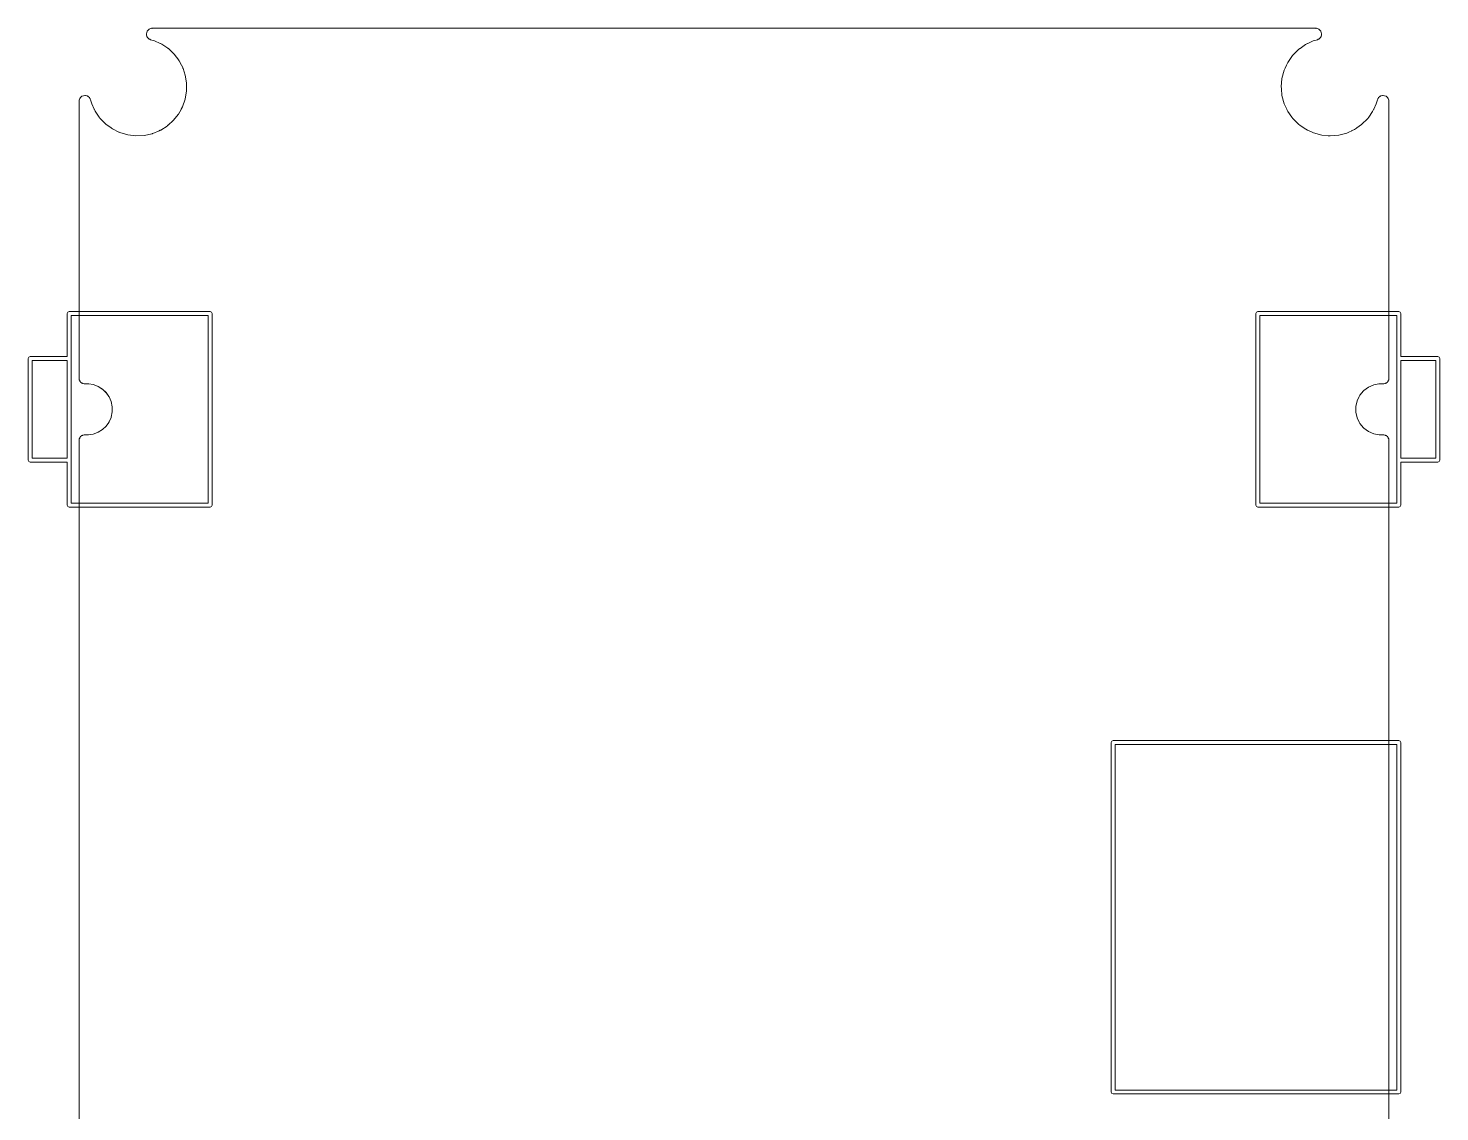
# Model space of a CAD drawing. Extents: x 252.9 to 289.1, y 157.4 to 202.9.
# Drawn here: x 252.95 to 289.05, y 175.23 to 202.95 of the extents above; entities that cross this region are included whole.
import ezdxf

# ---------------------------------------------------------------- set-up
doc = ezdxf.new("R2010")
doc.units = 0
doc.layers.get('0').update_dxf_attribs({"linetype": 'CONTINUOUS', "lineweight": 25, "true_color": 0xffffff})
doc.layers.add('BLACK', color=7, linetype='CONTINUOUS', lineweight=5, true_color=0xffffff)

msp = doc.modelspace()

# ---------------------------------------------------------------- linework, layer by layer
at = {"lineweight": 5, "ltscale": 0.5}
msp.add_line((254.25, 186.815), (254.25, 188.78499), dxfattribs=at)
at = {"layer": 'BLACK', "linetype": 'CONTINUOUS'}
for p, q in [((255.990896, 202.875), (256.000894, 202.884998)), ((255.990896, 202.875), (256.000894, 202.884998)), ((256.000894, 202.884998), (256.032484, 202.921245)), ((256.000894, 202.884998), (256.032484, 202.921245)), ((256.032484, 202.921245), (256.040638, 202.924742)), ((256.032484, 202.921245), (256.040638, 202.924742)), ((256.040638, 202.924742), (256.0458, 202.929904)), ((256.040638, 202.924742), (256.0458, 202.929904)), ((256.0458, 202.929904), (256.06412, 202.934812)), ((256.0458, 202.929904), (256.06412, 202.934812)), ((256.06412, 202.934812), (256.093836, 202.947557)), ((256.06412, 202.934812), (256.093836, 202.947557)), ((256.093836, 202.947557), (256.10918, 202.946886)), ((256.093836, 202.947557), (256.10918, 202.946886)), ((256.10918, 202.946886), (256.1208, 202.95)), ((256.10918, 202.946886), (256.1208, 202.95)), ((256.1208, 202.95), (285.87919, 202.95)), ((256.1208, 202.95), (285.87919, 202.95)), ((285.87919, 202.95), (285.890809, 202.946886)), ((285.87919, 202.95), (285.890809, 202.946886)), ((285.890809, 202.946886), (285.906153, 202.947557)), ((285.890809, 202.946886), (285.906153, 202.947557)), ((285.906153, 202.947557), (285.935866, 202.934813)), ((285.906153, 202.947557), (285.935866, 202.934813)), ((285.935866, 202.934813), (285.95419, 202.929904)), ((285.935866, 202.934813), (285.95419, 202.929904)), ((285.95419, 202.929904), (285.959352, 202.924741)), ((285.95419, 202.929904), (285.959352, 202.924741)), ((285.959352, 202.924741), (285.967505, 202.921245)), ((285.959352, 202.924741), (285.967505, 202.921245)), ((285.967505, 202.921245), (285.999097, 202.884996)), ((285.967505, 202.921245), (285.999097, 202.884996)), ((285.999097, 202.884996), (286.009094, 202.875)), ((285.999097, 202.884996), (286.009094, 202.875)), ((255.9708, 202.8), (255.971596, 202.802971)), ((255.9708, 202.8), (255.971596, 202.802971)), ((255.975011, 202.784283), (255.9708, 202.8)), ((255.975011, 202.784283), (255.9708, 202.8)), ((255.970943, 202.806546), (255.988624, 202.870919)), ((255.970943, 202.806546), (255.988624, 202.870919)), ((255.971596, 202.802971), (255.970943, 202.806546)), ((255.971596, 202.802971), (255.970943, 202.806546)), ((255.982943, 202.740878), (255.975011, 202.784283)), ((255.982943, 202.740878), (255.975011, 202.784283)), ((255.988793, 202.732845), (255.982943, 202.740878)), ((255.988793, 202.732845), (255.982943, 202.740878)), ((255.988624, 202.870919), (255.990325, 202.872871)), ((255.988624, 202.870919), (255.990325, 202.872871)), ((255.990896, 202.725), (255.988793, 202.732845)), ((255.990896, 202.725), (255.988793, 202.732845)), ((255.990325, 202.872871), (255.990896, 202.875)), ((255.990325, 202.872871), (255.990896, 202.875)), ((256.004197, 202.711698), (255.990896, 202.725)), ((256.004197, 202.711698), (255.990896, 202.725)), ((256.022247, 202.686919), (256.004197, 202.711698)), ((256.022247, 202.686919), (256.004197, 202.711698)), ((256.036768, 202.679127), (256.022247, 202.686919)), ((256.036768, 202.679127), (256.022247, 202.686919)), ((256.0458, 202.670096), (256.036768, 202.679127)), ((256.0458, 202.670096), (256.036768, 202.679127)), ((256.047261, 202.669704), (256.0458, 202.670096)), ((256.047261, 202.669704), (256.0458, 202.670096)), ((256.04728, 202.669686), (256.047261, 202.669704)), ((256.04728, 202.669686), (256.047261, 202.669704)), ((256.061433, 202.665893), (256.04728, 202.669686)), ((256.061433, 202.665893), (256.04728, 202.669686)), ((256.081071, 202.655357), (256.061433, 202.665893)), ((256.081071, 202.655357), (256.061433, 202.665893)), ((256.1794, 202.628258), (256.081071, 202.655357)), ((256.1794, 202.628258), (256.081071, 202.655357)), ((256.322208, 202.562607), (256.1794, 202.628258)), ((256.322208, 202.562607), (256.1794, 202.628258)), ((256.32449, 202.560326), (256.322208, 202.562607)), ((256.32449, 202.560326), (256.322208, 202.562607)), ((256.330918, 202.558603), (256.32449, 202.560326)), ((256.330918, 202.558603), (256.32449, 202.560326)), ((256.364743, 202.543054), (256.330918, 202.558603)), ((256.364743, 202.543054), (256.330918, 202.558603)), ((256.51738, 202.440025), (256.364743, 202.543054)), ((256.51738, 202.440025), (256.364743, 202.543054)), ((285.616667, 202.533209), (285.475823, 202.433489)), ((285.616667, 202.533209), (285.475823, 202.433489)), ((285.670566, 202.55872), (285.616667, 202.533209)), ((285.670566, 202.55872), (285.616667, 202.533209)), ((285.67443, 202.559756), (285.670566, 202.55872)), ((285.67443, 202.559756), (285.670566, 202.55872)), ((285.675936, 202.561262), (285.67443, 202.559756)), ((285.675936, 202.561262), (285.67443, 202.559756)), ((285.813772, 202.626503), (285.675936, 202.561262)), ((285.813772, 202.626503), (285.675936, 202.561262)), ((285.91892, 202.655354), (285.813772, 202.626503)), ((285.91892, 202.655354), (285.813772, 202.626503)), ((285.938568, 202.665899), (285.91892, 202.655357)), ((285.938568, 202.665899), (285.91892, 202.655357)), ((285.91892, 202.655357), (285.91892, 202.655354)), ((285.91892, 202.655357), (285.91892, 202.655354)), ((285.9527, 202.669686), (285.938568, 202.665899)), ((285.9527, 202.669686), (285.938568, 202.665899)), ((285.952714, 202.6697), (285.9527, 202.669686)), ((285.952714, 202.6697), (285.9527, 202.669686)), ((285.95419, 202.670096), (285.952714, 202.6697)), ((285.95419, 202.670096), (285.952714, 202.6697)), ((285.963221, 202.679127), (285.95419, 202.670096)), ((285.963221, 202.679127), (285.95419, 202.670096)), ((285.977743, 202.686919), (285.963221, 202.679127)), ((285.977743, 202.686919), (285.963221, 202.679127)), ((285.995791, 202.711697), (285.977743, 202.686919)), ((285.995791, 202.711697), (285.977743, 202.686919)), ((286.009094, 202.725), (285.995791, 202.711697)), ((286.009094, 202.725), (285.995791, 202.711697)), ((286.009094, 202.875), (286.009663, 202.872872)), ((286.009094, 202.875), (286.009663, 202.872872)), ((286.011196, 202.732847), (286.009094, 202.725)), ((286.011196, 202.732847), (286.009094, 202.725)), ((286.009663, 202.872872), (286.011366, 202.87092)), ((286.009663, 202.872872), (286.011366, 202.87092)), ((286.017047, 202.740879), (286.011196, 202.732847)), ((286.017047, 202.740879), (286.011196, 202.732847)), ((286.011366, 202.87092), (286.029047, 202.806547)), ((286.011366, 202.87092), (286.029047, 202.806547)), ((286.024978, 202.784281), (286.017047, 202.740879)), ((286.024978, 202.784281), (286.017047, 202.740879)), ((286.02919, 202.8), (286.024978, 202.784281)), ((286.02919, 202.8), (286.024978, 202.784281)), ((286.029047, 202.806547), (286.028393, 202.802971)), ((286.029047, 202.806547), (286.028393, 202.802971)), ((286.028393, 202.802971), (286.02919, 202.8)), ((286.028393, 202.802971), (286.02919, 202.8)), ((256.52449, 202.432916), (256.51738, 202.440025)), ((256.52449, 202.432916), (256.51738, 202.440025)), ((256.530166, 202.431394), (256.52449, 202.432916)), ((256.530166, 202.431394), (256.52449, 202.432916)), ((256.53382, 202.428929), (256.530166, 202.431394)), ((256.53382, 202.428929), (256.530166, 202.431394)), ((256.682158, 202.288902), (256.53382, 202.428929)), ((256.682158, 202.288902), (256.53382, 202.428929)), ((256.799844, 202.134532), (256.682158, 202.288902)), ((256.799844, 202.134532), (256.682158, 202.288902)), ((285.285219, 202.252278), (285.198033, 202.126651)), ((285.285219, 202.252278), (285.198033, 202.126651)), ((285.438691, 202.407199), (285.285219, 202.252278)), ((285.438691, 202.407199), (285.285219, 202.252278)), ((285.473505, 202.431848), (285.438691, 202.407199)), ((285.473505, 202.431848), (285.438691, 202.407199)), ((285.47443, 202.432096), (285.473505, 202.431848)), ((285.47443, 202.432096), (285.473505, 202.431848)), ((285.475823, 202.433489), (285.47443, 202.432096)), ((285.475823, 202.433489), (285.47443, 202.432096)), ((256.802506, 202.1246), (256.799844, 202.134532)), ((256.802506, 202.1246), (256.799844, 202.134532)), ((256.811963, 202.115142), (256.802506, 202.1246)), ((256.811963, 202.115142), (256.802506, 202.1246)), ((256.869457, 202.006969), (256.811963, 202.115142)), ((256.869457, 202.006969), (256.811963, 202.115142)), ((256.869586, 202.00649), (256.869457, 202.006969)), ((256.869586, 202.00649), (256.869457, 202.006969)), ((256.869855, 202.00622), (256.869586, 202.00649)), ((256.869855, 202.00622), (256.869586, 202.00649)), ((256.90157, 201.946551), (256.869855, 202.00622)), ((256.90157, 201.946551), (256.869855, 202.00622)), ((256.902801, 201.942905), (256.90157, 201.946551)), ((256.902801, 201.942905), (256.90157, 201.946551)), ((256.907706, 201.9246), (256.902801, 201.942905)), ((256.907706, 201.9246), (256.902801, 201.942905)), ((256.909634, 201.922671), (256.907706, 201.9246)), ((256.909634, 201.922671), (256.907706, 201.9246)), ((256.966838, 201.753285), (256.909634, 201.922671)), ((256.966838, 201.753285), (256.909634, 201.922671)), ((285.06945, 201.875152), (285.01367, 201.664338)), ((285.06945, 201.875152), (285.01367, 201.664338)), ((285.092283, 201.924589), (285.06945, 201.875152)), ((285.092283, 201.924589), (285.06945, 201.875152)), ((285.092294, 201.9246), (285.092283, 201.924589)), ((285.092294, 201.9246), (285.092283, 201.924589)), ((285.092301, 201.924629), (285.092294, 201.9246)), ((285.092301, 201.924629), (285.092294, 201.9246)), ((285.128939, 202.003955), (285.092301, 201.924629)), ((285.128939, 202.003955), (285.092301, 201.924629)), ((285.129334, 202.00435), (285.128939, 202.003955)), ((285.129334, 202.00435), (285.128939, 202.003955)), ((285.129627, 202.005443), (285.129334, 202.00435)), ((285.129627, 202.005443), (285.129334, 202.00435)), ((285.160887, 202.073126), (285.129627, 202.005443)), ((285.160887, 202.073126), (285.129627, 202.005443)), ((285.194628, 202.121744), (285.160887, 202.073126)), ((285.194628, 202.121744), (285.160887, 202.073126)), ((285.197484, 202.1246), (285.194628, 202.121744)), ((285.197484, 202.1246), (285.194628, 202.121744)), ((285.198033, 202.126651), (285.197484, 202.1246)), ((285.198033, 202.126651), (285.197484, 202.1246)), ((256.992046, 201.599849), (256.966838, 201.753285)), ((256.992046, 201.599849), (256.966838, 201.753285)), ((256.99198, 201.5996), (256.992046, 201.599849)), ((256.99198, 201.5996), (256.992046, 201.599849)), ((256.992258, 201.59856), (256.99198, 201.5996)), ((256.992258, 201.59856), (256.99198, 201.5996)), ((256.999909, 201.551995), (256.992258, 201.59856)), ((256.999909, 201.551995), (256.992258, 201.59856)), ((256.999997, 201.45), (256.999909, 201.551995)), ((256.999997, 201.45), (256.999909, 201.551995)), ((257, 201.45), (256.999997, 201.45)), ((257, 201.45), (256.999997, 201.45)), ((257.000018, 201.403064), (257, 201.45)), ((257.000018, 201.403064), (257, 201.45)), ((285.01367, 201.664338), (284.995231, 201.44705)), ((285.01367, 201.664338), (284.995231, 201.44705)), ((284.995231, 201.44705), (284.998765, 201.407605)), ((284.995231, 201.44705), (284.998765, 201.407605)), ((254.25, 201.07919), (254.253113, 201.090809)), ((254.25, 201.07919), (254.253113, 201.090809)), ((254.25, 196.8), (254.25, 201.07919)), ((254.25, 193.99843), (254.25, 201.07919)), ((254.252443, 201.106153), (254.265186, 201.135866)), ((254.252443, 201.106153), (254.265186, 201.135866)), ((254.253113, 201.090809), (254.252443, 201.106153)), ((254.253113, 201.090809), (254.252443, 201.106153)), ((254.265186, 201.135866), (254.270096, 201.15419)), ((254.265186, 201.135866), (254.270096, 201.15419)), ((254.270096, 201.15419), (254.275258, 201.159352)), ((254.270096, 201.15419), (254.275258, 201.159352)), ((254.275258, 201.159352), (254.278755, 201.167505)), ((254.275258, 201.159352), (254.278755, 201.167505)), ((254.278755, 201.167505), (254.315003, 201.199097)), ((254.278755, 201.167505), (254.315003, 201.199097)), ((254.315003, 201.199097), (254.325, 201.209094)), ((254.315003, 201.199097), (254.325, 201.209094)), ((254.325, 201.209094), (254.327127, 201.209663)), ((254.325, 201.209094), (254.327127, 201.209663)), ((254.327127, 201.209663), (254.32908, 201.211366)), ((254.327127, 201.209663), (254.32908, 201.211366)), ((254.32908, 201.211366), (254.393453, 201.229047)), ((254.32908, 201.211366), (254.393453, 201.229047)), ((254.393453, 201.229047), (254.397028, 201.228393)), ((254.393453, 201.229047), (254.397028, 201.228393)), ((254.397028, 201.228393), (254.4, 201.22919)), ((254.397028, 201.228393), (254.4, 201.22919)), ((254.4, 201.22919), (254.415718, 201.224978)), ((254.4, 201.22919), (254.415718, 201.224978)), ((254.415718, 201.224978), (254.459121, 201.217047)), ((254.415718, 201.224978), (254.459121, 201.217047)), ((254.459121, 201.217047), (254.467152, 201.211196)), ((254.459121, 201.217047), (254.467152, 201.211196)), ((254.467152, 201.211196), (254.475, 201.209094)), ((254.467152, 201.211196), (254.475, 201.209094)), ((254.475, 201.209094), (254.488302, 201.195791)), ((254.475, 201.209094), (254.488302, 201.195791)), ((254.488302, 201.195791), (254.513081, 201.177743)), ((254.488302, 201.195791), (254.513081, 201.177743)), ((254.513081, 201.177743), (254.520872, 201.163221)), ((254.513081, 201.177743), (254.520872, 201.163221)), ((254.520872, 201.163221), (254.529904, 201.15419)), ((254.520872, 201.163221), (254.529904, 201.15419)), ((254.529904, 201.15419), (254.534079, 201.138608)), ((254.529904, 201.15419), (254.534079, 201.138608)), ((254.534079, 201.138608), (254.544643, 201.11892)), ((254.534079, 201.138608), (254.544643, 201.11892)), ((254.544643, 201.11892), (254.572652, 201.016791)), ((254.544643, 201.11892), (254.572652, 201.016791)), ((256.894165, 200.935506), (256.964411, 201.135318)), ((256.894165, 200.935506), (256.964411, 201.135318)), ((256.964411, 201.135318), (257.000041, 201.3441)), ((256.964411, 201.135318), (257.000041, 201.3441)), ((256.99909, 201.3996), (257.000018, 201.403064)), ((256.99909, 201.3996), (257.000018, 201.403064)), ((257.00002, 201.396125), (256.99909, 201.3996)), ((257.00002, 201.396125), (256.99909, 201.3996)), ((257.000041, 201.3441), (257.00002, 201.396125)), ((257.000041, 201.3441), (257.00002, 201.396125)), ((284.998765, 201.407605), (285.00091, 201.3996)), ((284.998765, 201.407605), (285.00091, 201.3996)), ((285.00091, 201.3996), (284.99984, 201.395606)), ((285.00091, 201.3996), (284.99984, 201.395606)), ((284.99984, 201.395606), (285.014691, 201.229851)), ((284.99984, 201.395606), (285.014691, 201.229851)), ((285.014691, 201.229851), (285.071462, 201.019301)), ((285.014691, 201.229851), (285.071462, 201.019301)), ((287.426506, 201.013781), (287.455357, 201.118929)), ((287.426506, 201.013781), (287.455357, 201.118929)), ((287.455357, 201.118929), (287.46588, 201.138542)), ((287.455357, 201.118929), (287.46588, 201.138542)), ((287.46588, 201.138542), (287.469516, 201.15211)), ((287.46588, 201.138542), (287.469516, 201.15211)), ((287.469516, 201.15211), (287.469543, 201.152137)), ((287.469516, 201.15211), (287.469543, 201.152137)), ((287.469543, 201.152137), (287.470096, 201.1542)), ((287.469543, 201.152137), (287.470096, 201.1542)), ((287.470096, 201.1542), (287.479127, 201.163231)), ((287.470096, 201.1542), (287.479127, 201.163231)), ((287.479127, 201.163231), (287.486919, 201.177753)), ((287.479127, 201.163231), (287.486919, 201.177753)), ((287.486919, 201.177753), (287.511698, 201.195802)), ((287.486919, 201.177753), (287.511698, 201.195802)), ((287.511698, 201.195802), (287.525, 201.209104)), ((287.511698, 201.195802), (287.525, 201.209104)), ((287.525, 201.209104), (287.532845, 201.211206)), ((287.525, 201.209104), (287.532845, 201.211206)), ((287.532845, 201.211206), (287.540878, 201.217057)), ((287.532845, 201.211206), (287.540878, 201.217057)), ((287.540878, 201.217057), (287.584283, 201.224988)), ((287.540878, 201.217057), (287.584283, 201.224988)), ((287.584283, 201.224988), (287.6, 201.2292)), ((287.584283, 201.224988), (287.6, 201.2292)), ((287.6, 201.2292), (287.602971, 201.228403)), ((287.6, 201.2292), (287.602971, 201.228403)), ((287.602971, 201.228403), (287.606546, 201.229057)), ((287.602971, 201.228403), (287.606546, 201.229057)), ((287.606546, 201.229057), (287.670919, 201.211376)), ((287.606546, 201.229057), (287.670919, 201.211376)), ((287.670919, 201.211376), (287.672871, 201.209674)), ((287.670919, 201.211376), (287.672871, 201.209674)), ((287.672871, 201.209674), (287.675, 201.209104)), ((287.672871, 201.209674), (287.675, 201.209104)), ((287.675, 201.209104), (287.684998, 201.199105)), ((287.675, 201.209104), (287.684998, 201.199105)), ((287.684998, 201.199105), (287.721245, 201.167516)), ((287.684998, 201.199105), (287.721245, 201.167516)), ((287.721245, 201.167516), (287.724742, 201.159361)), ((287.721245, 201.167516), (287.724742, 201.159361)), ((287.724742, 201.159361), (287.729904, 201.1542)), ((287.724742, 201.159361), (287.729904, 201.1542)), ((287.729904, 201.1542), (287.734812, 201.135879)), ((287.729904, 201.1542), (287.734812, 201.135879)), ((287.734812, 201.135879), (287.747557, 201.106164)), ((287.734812, 201.135879), (287.747557, 201.106164)), ((287.747557, 201.106164), (287.746886, 201.090819)), ((287.747557, 201.106164), (287.746886, 201.090819)), ((287.746886, 201.090819), (287.75, 201.0792)), ((287.746886, 201.090819), (287.75, 201.0792)), ((287.75, 201.0792), (287.75, 196.8)), ((287.75, 201.0792), (287.75, 193.99843)), ((254.572652, 201.016791), (254.638154, 200.876599)), ((254.572652, 201.016791), (254.638154, 200.876599)), ((254.638154, 200.876599), (254.640154, 200.8746)), ((254.638154, 200.876599), (254.640154, 200.8746)), ((254.640154, 200.8746), (254.641586, 200.869254)), ((254.640154, 200.8746), (254.641586, 200.869254)), ((254.641586, 200.869254), (254.662309, 200.824903)), ((254.641586, 200.869254), (254.662309, 200.824903)), ((254.662309, 200.824903), (254.763579, 200.678804)), ((254.662309, 200.824903), (254.763579, 200.678804)), ((256.658767, 200.585153), (256.791306, 200.750358)), ((256.658767, 200.585153), (256.791306, 200.750358)), ((256.791306, 200.750358), (256.859396, 200.872921)), ((256.791306, 200.750358), (256.859396, 200.872921)), ((256.859396, 200.872921), (256.859846, 200.8746)), ((256.859396, 200.872921), (256.859846, 200.8746)), ((256.859846, 200.8746), (256.860931, 200.875685)), ((256.859846, 200.8746), (256.860931, 200.875685)), ((256.860931, 200.875685), (256.868423, 200.88917)), ((256.860931, 200.875685), (256.868423, 200.88917)), ((256.868423, 200.88917), (256.869586, 200.89351)), ((256.868423, 200.88917), (256.869586, 200.89351)), ((256.869586, 200.89351), (256.872394, 200.896318)), ((256.869586, 200.89351), (256.872394, 200.896318)), ((256.872394, 200.896318), (256.894165, 200.935506)), ((256.872394, 200.896318), (256.894165, 200.935506)), ((285.071462, 201.019301), (285.129222, 200.895771)), ((285.071462, 201.019301), (285.129222, 200.895771)), ((285.129222, 200.895771), (285.129334, 200.89566)), ((285.129222, 200.895771), (285.129334, 200.89566)), ((285.129334, 200.89566), (285.129413, 200.895362)), ((285.129334, 200.89566), (285.129413, 200.895362)), ((285.129413, 200.895362), (285.138215, 200.876538)), ((285.129413, 200.895362), (285.138215, 200.876538)), ((285.138215, 200.876538), (285.140154, 200.8746)), ((285.138215, 200.876538), (285.140154, 200.8746)), ((285.140154, 200.8746), (285.141539, 200.869429)), ((285.140154, 200.8746), (285.141539, 200.869429)), ((285.141539, 200.869429), (285.163829, 200.82176)), ((285.141539, 200.869429), (285.163829, 200.82176)), ((285.163829, 200.82176), (285.265117, 200.677266)), ((285.163829, 200.82176), (285.265117, 200.677266)), ((287.233614, 200.675998), (287.333214, 200.816675)), ((287.233614, 200.675998), (287.333214, 200.816675)), ((287.333214, 200.816675), (287.358822, 200.87078)), ((287.333214, 200.816675), (287.358822, 200.87078)), ((287.358822, 200.87078), (287.359846, 200.8746)), ((287.358822, 200.87078), (287.359846, 200.8746)), ((287.359846, 200.8746), (287.361335, 200.876089)), ((287.359846, 200.8746), (287.361335, 200.876089)), ((287.361335, 200.876089), (287.426506, 201.013781)), ((287.361335, 200.876089), (287.426506, 201.013781)), ((254.763579, 200.678804), (254.767784, 200.6746)), ((254.763579, 200.678804), (254.767784, 200.6746)), ((254.767784, 200.6746), (254.768596, 200.671565)), ((254.767784, 200.6746), (254.768596, 200.671565)), ((254.768596, 200.671565), (254.782969, 200.650832)), ((254.768596, 200.671565), (254.782969, 200.650832)), ((254.782969, 200.650832), (254.931193, 200.49954)), ((254.782969, 200.650832), (254.931193, 200.49954)), ((254.931193, 200.49954), (255.06953, 200.399392)), ((254.931193, 200.49954), (255.06953, 200.399392)), ((255.06953, 200.399392), (255.07449, 200.398064)), ((255.06953, 200.399392), (255.07449, 200.398064)), ((255.07449, 200.398064), (255.082681, 200.389872)), ((255.07449, 200.398064), (255.082681, 200.389872)), ((255.082681, 200.389872), (255.102756, 200.37534)), ((255.082681, 200.389872), (255.102756, 200.37534)), ((255.102756, 200.37534), (255.265973, 200.294965)), ((255.102756, 200.37534), (255.265973, 200.294965)), ((256.337149, 200.343066), (256.500325, 200.444599)), ((256.337149, 200.343066), (256.500325, 200.444599)), ((256.500325, 200.444599), (256.515205, 200.457799)), ((256.500325, 200.444599), (256.515205, 200.457799)), ((256.515205, 200.457799), (256.52449, 200.467084)), ((256.515205, 200.457799), (256.52449, 200.467084)), ((256.52449, 200.467084), (256.526182, 200.467537)), ((256.52449, 200.467084), (256.526182, 200.467537)), ((256.526182, 200.467537), (256.658767, 200.585153)), ((256.526182, 200.467537), (256.658767, 200.585153)), ((285.265117, 200.677266), (285.267784, 200.6746)), ((285.265117, 200.677266), (285.267784, 200.6746)), ((285.267784, 200.6746), (285.268277, 200.672758)), ((285.267784, 200.6746), (285.268277, 200.672758)), ((285.268277, 200.672758), (285.289002, 200.643194)), ((285.268277, 200.672758), (285.289002, 200.643194)), ((285.289002, 200.643194), (285.443201, 200.488997)), ((285.289002, 200.643194), (285.443201, 200.488997)), ((285.443201, 200.488997), (285.472564, 200.468413)), ((285.443201, 200.488997), (285.472564, 200.468413)), ((285.472564, 200.468413), (285.47443, 200.467914)), ((285.472564, 200.468413), (285.47443, 200.467914)), ((285.47443, 200.467914), (285.477131, 200.465212)), ((285.47443, 200.467914), (285.477131, 200.465212)), ((285.477131, 200.465212), (285.621768, 200.363825)), ((285.477131, 200.465212), (285.621768, 200.363825)), ((285.621768, 200.363825), (285.669207, 200.341643)), ((285.621768, 200.363825), (285.669207, 200.341643)), ((286.805877, 200.329827), (286.873133, 200.360891)), ((286.805877, 200.329827), (286.873133, 200.360891)), ((286.873133, 200.360891), (286.921514, 200.394468)), ((286.873133, 200.360891), (286.921514, 200.394468)), ((286.921514, 200.394468), (286.92443, 200.397384)), ((286.921514, 200.394468), (286.92443, 200.397384)), ((286.92443, 200.397384), (286.926523, 200.397945)), ((286.92443, 200.397384), (286.926523, 200.397945)), ((286.926523, 200.397945), (287.052285, 200.485225)), ((286.926523, 200.397945), (287.052285, 200.485225)), ((287.052285, 200.485225), (287.207205, 200.638697)), ((287.052285, 200.485225), (287.207205, 200.638697)), ((287.207205, 200.638697), (287.231967, 200.673671)), ((287.207205, 200.638697), (287.231967, 200.673671)), ((287.231967, 200.673671), (287.232216, 200.6746)), ((287.231967, 200.673671), (287.232216, 200.6746)), ((287.232216, 200.6746), (287.233614, 200.675998)), ((287.232216, 200.6746), (287.233614, 200.675998)), ((255.265973, 200.294965), (255.27449, 200.292684)), ((255.265973, 200.294965), (255.27449, 200.292684)), ((255.27449, 200.292684), (255.278256, 200.288917)), ((255.27449, 200.292684), (255.278256, 200.288917)), ((255.278256, 200.288917), (255.292767, 200.281772)), ((255.278256, 200.288917), (255.292767, 200.281772)), ((255.292767, 200.281772), (255.495812, 200.221502)), ((255.292767, 200.281772), (255.495812, 200.221502)), ((255.495812, 200.221502), (255.706101, 200.196249)), ((255.495812, 200.221502), (255.706101, 200.196249)), ((255.706101, 200.196249), (255.917642, 200.206733)), ((255.706101, 200.196249), (255.917642, 200.206733)), ((255.917642, 200.206733), (256.122751, 200.252285)), ((255.917642, 200.206733), (256.122751, 200.252285)), ((256.122751, 200.252285), (256.12449, 200.254024)), ((256.122751, 200.252285), (256.12449, 200.254024)), ((256.12449, 200.254024), (256.134015, 200.256576)), ((256.12449, 200.254024), (256.134015, 200.256576)), ((256.134015, 200.256576), (256.299175, 200.323999)), ((256.134015, 200.256576), (256.299175, 200.323999)), ((256.299175, 200.323999), (256.30468, 200.329504)), ((256.299175, 200.323999), (256.30468, 200.329504)), ((256.30468, 200.329504), (256.317848, 200.333032)), ((256.30468, 200.329504), (256.317848, 200.333032)), ((256.317848, 200.333032), (256.32449, 200.339674)), ((256.317848, 200.333032), (256.32449, 200.339674)), ((256.32449, 200.339674), (256.337149, 200.343066)), ((256.32449, 200.339674), (256.337149, 200.343066)), ((285.669207, 200.341643), (285.67443, 200.340244)), ((285.669207, 200.341643), (285.67443, 200.340244)), ((285.67443, 200.340244), (285.676388, 200.338285)), ((285.67443, 200.340244), (285.676388, 200.338285)), ((285.676388, 200.338285), (285.694954, 200.329604)), ((285.676388, 200.338285), (285.694954, 200.329604)), ((285.694954, 200.329604), (285.69533, 200.329504)), ((285.694954, 200.329604), (285.69533, 200.329504)), ((285.69533, 200.329504), (285.69547, 200.329363)), ((285.69533, 200.329504), (285.69547, 200.329363)), ((285.69547, 200.329363), (285.819309, 200.271459)), ((285.69547, 200.329363), (285.819309, 200.271459)), ((285.819309, 200.271459), (286.029859, 200.21469)), ((285.819309, 200.271459), (286.029859, 200.21469)), ((286.029859, 200.21469), (286.195453, 200.199854)), ((286.029859, 200.21469), (286.195453, 200.199854)), ((286.195453, 200.199854), (286.19943, 200.20092)), ((286.195453, 200.199854), (286.19943, 200.20092)), ((286.19943, 200.20092), (286.207402, 200.198783)), ((286.19943, 200.20092), (286.207402, 200.198783)), ((286.207402, 200.198783), (286.247059, 200.195231)), ((286.207402, 200.198783), (286.247059, 200.195231)), ((286.247059, 200.195231), (286.464347, 200.213671)), ((286.247059, 200.195231), (286.464347, 200.213671)), ((286.464347, 200.213671), (286.675161, 200.269453)), ((286.464347, 200.213671), (286.675161, 200.269453)), ((286.675161, 200.269453), (286.724402, 200.292196)), ((286.675161, 200.269453), (286.724402, 200.292196)), ((286.724402, 200.292196), (286.72443, 200.292224)), ((286.724402, 200.292196), (286.72443, 200.292224)), ((286.72443, 200.292224), (286.724507, 200.292244)), ((286.72443, 200.292224), (286.724507, 200.292244)), ((286.724507, 200.292244), (286.804234, 200.329068)), ((286.724507, 200.292244), (286.804234, 200.329068)), ((286.804234, 200.329068), (286.80467, 200.329504)), ((286.804234, 200.329068), (286.80467, 200.329504)), ((286.80467, 200.329504), (286.805877, 200.329827)), ((286.80467, 200.329504), (286.805877, 200.329827)), ((253.95, 195.65), (253.964645, 195.685355)), ((253.964645, 195.685355), (254, 195.7)), ((254, 195.7), (257.6, 195.7)), ((257.6, 195.7), (257.635355, 195.685355)), ((257.635355, 195.685355), (257.65, 195.65)), ((284.35, 195.65), (284.364645, 195.685355)), ((284.364645, 195.685355), (284.4, 195.7)), ((284.4, 195.7), (288, 195.7)), ((288, 195.7), (288.035355, 195.685355)), ((288.035355, 195.685355), (288.05, 195.65)), ((253.95, 194.55), (253.95, 195.65)), ((254.05, 195.6), (254.05, 190.8)), ((257.55, 195.6), (254.05, 195.6)), ((257.55, 190.8), (257.55, 195.6)), ((257.65, 195.65), (257.65, 190.75)), ((284.35, 190.75), (284.35, 195.65)), ((284.45, 195.6), (284.45, 190.8)), ((287.95, 195.6), (284.45, 195.6)), ((287.95, 190.8), (287.95, 195.6)), ((288.05, 195.65), (288.05, 194.55)), ((254.25, 193.99843), (254.25, 194.9)), ((287.75, 194.9), (287.75, 193.99843)), ((252.95, 194.5), (252.964645, 194.535355)), ((252.95, 191.9), (252.95, 194.5)), ((252.964645, 194.535355), (253, 194.55)), ((253, 194.55), (253.95, 194.55)), ((253.05, 194.45), (253.05, 193.82271)), ((253.95, 194.45), (253.05, 194.45)), ((253.95, 191.95), (253.95, 194.45)), ((288.05, 194.55), (289, 194.55)), ((288.05, 194.45), (288.05, 191.95)), ((288.95, 194.45), (288.05, 194.45)), ((288.95, 193.82271), (288.95, 194.45)), ((289, 194.55), (289.035355, 194.535355)), ((289.035355, 194.535355), (289.05, 194.5)), ((289.05, 194.5), (289.05, 191.9)), ((254.254535, 193.981504), (254.25, 193.99843)), ((254.254535, 193.981504), (254.25, 193.99843)), ((254.256133, 193.955987), (254.254535, 193.981504)), ((254.256133, 193.955987), (254.254535, 193.981504)), ((254.266161, 193.938115), (254.256133, 193.955987)), ((254.266161, 193.938115), (254.256133, 193.955987)), ((254.270096, 193.92343), (254.266161, 193.938115)), ((254.270096, 193.92343), (254.266161, 193.938115)), ((254.279906, 193.913619), (254.270096, 193.92343)), ((254.279906, 193.913619), (254.270096, 193.92343)), ((254.2888, 193.89777), (254.279906, 193.913619)), ((254.2888, 193.89777), (254.279906, 193.913619)), ((254.31198, 193.881545), (254.2888, 193.89777)), ((254.31198, 193.881545), (254.2888, 193.89777)), ((254.325, 193.868526), (254.31198, 193.881545)), ((254.325, 193.868526), (254.31198, 193.881545)), ((254.334044, 193.866102), (254.325, 193.868526)), ((254.334044, 193.866102), (254.325, 193.868526)), ((254.343491, 193.859491), (254.334044, 193.866102)), ((254.343491, 193.859491), (254.334044, 193.866102)), ((254.382478, 193.853124), (254.343491, 193.859491)), ((254.382478, 193.853124), (254.343491, 193.859491)), ((287.656509, 193.859491), (287.617521, 193.853124)), ((287.656509, 193.859491), (287.617521, 193.853124)), ((287.665955, 193.866102), (287.656509, 193.859491)), ((287.665955, 193.866102), (287.656509, 193.859491)), ((287.675, 193.868526), (287.665955, 193.866102)), ((287.675, 193.868526), (287.665955, 193.866102)), ((287.688019, 193.881545), (287.675, 193.868526)), ((287.688019, 193.881545), (287.675, 193.868526)), ((287.7112, 193.89777), (287.688019, 193.881545)), ((287.7112, 193.89777), (287.688019, 193.881545)), ((287.720093, 193.913619), (287.7112, 193.89777)), ((287.720093, 193.913619), (287.7112, 193.89777)), ((287.729904, 193.92343), (287.720093, 193.913619)), ((287.729904, 193.92343), (287.720093, 193.913619)), ((287.733838, 193.938115), (287.729904, 193.92343)), ((287.733838, 193.938115), (287.729904, 193.92343)), ((287.743867, 193.955987), (287.733838, 193.938115)), ((287.743867, 193.955987), (287.733838, 193.938115)), ((287.745464, 193.981504), (287.743867, 193.955987)), ((287.745464, 193.981504), (287.743867, 193.955987)), ((287.75, 193.99843), (287.745464, 193.981504)), ((287.75, 193.99843), (287.745464, 193.981504)), ((253.05, 193.82271), (253.05, 192.577289)), ((253.05, 193.681289), (253.05, 193.25)), ((254.4, 193.84843), (254.382478, 193.853124)), ((254.4, 193.84843), (254.382478, 193.853124)), ((254.404252, 193.849569), (254.4, 193.84843)), ((254.404252, 193.849569), (254.4, 193.84843)), ((254.409375, 193.848733), (254.404252, 193.849569)), ((254.409375, 193.848733), (254.404252, 193.849569)), ((254.465188, 193.852198), (254.409375, 193.848733)), ((254.465225, 193.852188), (254.409375, 193.848733)), ((254.47485, 193.84961), (254.465188, 193.852198)), ((254.47485, 193.84961), (254.465225, 193.852188)), ((254.500567, 193.84961), (254.47485, 193.84961)), ((254.498518, 193.84961), (254.47485, 193.84961)), ((254.607658, 193.834049), (254.498518, 193.84961)), ((254.613717, 193.832747), (254.500567, 193.84961)), ((254.720986, 193.793219), (254.607658, 193.834049)), ((254.722036, 193.792169), (254.613717, 193.832747)), ((254.72449, 193.789716), (254.720986, 193.793219)), ((254.72449, 193.789716), (254.722036, 193.792169)), ((254.738872, 193.785862), (254.72449, 193.789716)), ((254.737173, 193.786317), (254.72449, 193.789716)), ((254.846465, 193.719317), (254.737173, 193.786317)), ((254.742306, 193.784576), (254.738872, 193.785862)), ((254.857993, 193.710601), (254.742306, 193.784576)), ((254.943522, 193.628147), (254.846465, 193.719317)), ((254.955671, 193.614088), (254.857993, 193.710601)), ((255.011202, 193.531826), (254.943522, 193.628147)), ((255.012256, 193.52789), (254.955671, 193.614088)), ((255.013136, 193.52461), (255.011202, 193.531826)), ((255.013136, 193.52461), (255.012256, 193.52789)), ((255.016846, 193.520899), (255.013136, 193.52461)), ((255.021243, 193.516502), (255.013136, 193.52461)), ((255.031028, 193.499297), (255.016846, 193.520899)), ((255.069573, 193.404795), (255.021243, 193.516502)), ((255.055916, 193.435309), (255.031028, 193.499297)), ((286.984578, 193.522324), (286.93553, 193.424965)), ((286.984578, 193.522324), (286.93553, 193.424965)), ((286.986864, 193.52461), (286.984578, 193.522324)), ((286.986864, 193.52461), (286.984578, 193.522324)), ((286.988152, 193.529417), (286.986864, 193.52461)), ((286.988152, 193.529417), (286.986864, 193.52461)), ((287.003794, 193.560466), (286.988152, 193.529417)), ((287.003794, 193.560466), (286.988152, 193.529417)), ((287.097916, 193.672212), (287.003794, 193.560466)), ((287.097916, 193.672212), (287.003794, 193.560466)), ((287.104849, 193.679145), (287.097916, 193.672212)), ((287.104849, 193.679145), (287.097916, 193.672212)), ((287.224376, 193.767668), (287.104849, 193.679145)), ((287.224376, 193.767668), (287.104849, 193.679145)), ((287.364458, 193.827576), (287.224376, 193.767668)), ((287.364458, 193.827576), (287.224376, 193.767668)), ((287.492209, 193.84961), (287.364458, 193.827576)), ((287.492209, 193.84961), (287.364458, 193.827576)), ((287.52515, 193.84961), (287.492209, 193.84961)), ((287.52515, 193.84961), (287.492209, 193.84961)), ((287.534849, 193.852208), (287.52515, 193.84961)), ((287.534849, 193.852208), (287.52515, 193.84961)), ((287.590625, 193.848733), (287.534849, 193.852208)), ((287.590625, 193.848733), (287.534849, 193.852208)), ((287.595479, 193.849525), (287.590625, 193.848733)), ((287.595479, 193.849525), (287.590625, 193.848733)), ((287.59942, 193.84847), (287.595479, 193.849525)), ((287.59942, 193.84847), (287.595479, 193.849525)), ((287.599635, 193.848527), (287.59942, 193.84847)), ((287.599635, 193.848527), (287.59942, 193.84847)), ((287.6, 193.84843), (287.599635, 193.848527)), ((287.6, 193.84843), (287.599635, 193.848527)), ((287.617521, 193.853124), (287.6, 193.84843)), ((287.617521, 193.853124), (287.6, 193.84843)), ((288.95, 192.577289), (288.95, 193.82271)), ((288.95, 193.25), (288.95, 193.681289)), ((253.05, 193.15), (253.05, 192.71871)), ((255.055914, 193.435308), (255.055916, 193.435309)), ((255.069586, 193.40475), (255.069573, 193.404795)), ((255.069599, 193.404736), (255.069586, 193.40475)), ((255.072956, 193.396978), (255.069599, 193.404736)), ((255.099955, 193.266581), (255.072956, 193.396978)), ((255.099951, 193.133419), (255.099999, 193.199573)), ((255.100003, 193.200017), (255.099955, 193.266581)), ((255.09999, 193.19961), (255.099999, 193.199646)), ((255.099999, 193.199573), (255.09999, 193.19961)), ((255.099999, 193.199646), (255.1, 193.2)), ((255.1, 193.2), (255.100003, 193.200017)), ((286.934205, 193.420022), (286.90002, 193.276177)), ((286.934205, 193.420022), (286.90002, 193.276177)), ((286.90002, 193.276177), (286.90002, 193.123823)), ((286.90002, 193.276177), (286.90002, 193.123823)), ((286.93553, 193.424965), (286.934205, 193.420022)), ((286.93553, 193.424965), (286.934205, 193.420022)), ((288.95, 192.71871), (288.95, 193.15)), ((254.943519, 192.771856), (255.010816, 192.867631)), ((255.010816, 192.867631), (255.012686, 192.87461)), ((255.012686, 192.87461), (255.020983, 192.882907)), ((255.020983, 192.882907), (255.069581, 192.995234)), ((255.069581, 192.995234), (255.069586, 192.99525)), ((255.069586, 192.99525), (255.06959, 192.995254)), ((255.06959, 192.995254), (255.072952, 193.003024)), ((255.072952, 193.003024), (255.099951, 193.133419)), ((286.90002, 193.123823), (286.934205, 192.979977)), ((286.90002, 193.123823), (286.934205, 192.979977)), ((286.934205, 192.979977), (286.93553, 192.975034)), ((286.934205, 192.979977), (286.93553, 192.975034)), ((286.93553, 192.975034), (286.984924, 192.876989)), ((286.93553, 192.975034), (286.984924, 192.876989)), ((286.984924, 192.876989), (286.987304, 192.87461)), ((286.984924, 192.876989), (286.987304, 192.87461)), ((286.987304, 192.87461), (286.988645, 192.869602)), ((286.987304, 192.87461), (286.988645, 192.869602)), ((286.988645, 192.869602), (287.003794, 192.839534)), ((286.988645, 192.869602), (287.003794, 192.839534)), ((287.003794, 192.839534), (287.097382, 192.728421)), ((287.003794, 192.839534), (287.097382, 192.728421)), ((253.05, 192.577289), (253.05, 191.95)), ((254.25, 192.40157), (254.254535, 192.418495)), ((254.254535, 192.418495), (254.256133, 192.444013)), ((254.256133, 192.444013), (254.266161, 192.461884)), ((254.266161, 192.461884), (254.270096, 192.47657)), ((254.270096, 192.47657), (254.279906, 192.48638)), ((254.279906, 192.48638), (254.2888, 192.50223)), ((254.2888, 192.50223), (254.31198, 192.518454)), ((254.31198, 192.518454), (254.325, 192.531474)), ((254.325, 192.531474), (254.334044, 192.533897)), ((254.334044, 192.533897), (254.343491, 192.540509)), ((254.343491, 192.540509), (254.382478, 192.546875)), ((254.382478, 192.546875), (254.4, 192.55157)), ((254.4, 192.55157), (254.404252, 192.55043)), ((254.404252, 192.55043), (254.409375, 192.551267)), ((254.409375, 192.551267), (254.409375, 192.551271)), ((254.409375, 192.551271), (254.436057, 192.54962)), ((254.436057, 192.54962), (254.49309, 192.54962)), ((254.49309, 192.54962), (254.607657, 192.565955)), ((254.607657, 192.565955), (254.720991, 192.606785)), ((254.720991, 192.606785), (254.72449, 192.610284)), ((254.72449, 192.610284), (254.737161, 192.613679)), ((254.737161, 192.613679), (254.846462, 192.680686)), ((254.846462, 192.680686), (254.943519, 192.771856)), ((287.097382, 192.728421), (287.105235, 192.720568)), ((287.097382, 192.728421), (287.105235, 192.720568)), ((287.105235, 192.720568), (287.224376, 192.632332)), ((287.105235, 192.720568), (287.224376, 192.632332)), ((287.224376, 192.632332), (287.364458, 192.572424)), ((287.224376, 192.632332), (287.364458, 192.572424)), ((287.364458, 192.572424), (287.496674, 192.54962)), ((287.364458, 192.572424), (287.496674, 192.54962)), ((287.496674, 192.54962), (287.564196, 192.54962)), ((287.496674, 192.54962), (287.564196, 192.54962)), ((287.564196, 192.54962), (287.590625, 192.551267)), ((287.564196, 192.54962), (287.590625, 192.551267)), ((287.590625, 192.551267), (287.595479, 192.550474)), ((287.590625, 192.551267), (287.595479, 192.550474)), ((287.595479, 192.550474), (287.59942, 192.55153)), ((287.595479, 192.550474), (287.59942, 192.55153)), ((287.59942, 192.55153), (287.599635, 192.551472)), ((287.59942, 192.55153), (287.599635, 192.551472)), ((287.599635, 192.551472), (287.6, 192.55157)), ((287.599635, 192.551472), (287.6, 192.55157)), ((287.6, 192.55157), (287.617521, 192.546875)), ((287.6, 192.55157), (287.617521, 192.546875)), ((287.617521, 192.546875), (287.656509, 192.540509)), ((287.617521, 192.546875), (287.656509, 192.540509)), ((287.656509, 192.540509), (287.665955, 192.533897)), ((287.656509, 192.540509), (287.665955, 192.533897)), ((287.665955, 192.533897), (287.675, 192.531474)), ((287.665955, 192.533897), (287.675, 192.531474)), ((287.675, 192.531474), (287.688019, 192.518454)), ((287.675, 192.531474), (287.688019, 192.518454)), ((287.688019, 192.518454), (287.7112, 192.50223)), ((287.688019, 192.518454), (287.7112, 192.50223)), ((287.7112, 192.50223), (287.720093, 192.48638)), ((287.7112, 192.50223), (287.720093, 192.48638)), ((287.720093, 192.48638), (287.729904, 192.47657)), ((287.720093, 192.48638), (287.729904, 192.47657)), ((287.729904, 192.47657), (287.733838, 192.461884)), ((287.729904, 192.47657), (287.733838, 192.461884)), ((287.733838, 192.461884), (287.743867, 192.444013)), ((287.733838, 192.461884), (287.743867, 192.444013)), ((287.743867, 192.444013), (287.745464, 192.418495)), ((287.743867, 192.444013), (287.745464, 192.418495)), ((287.745464, 192.418495), (287.75, 192.40157)), ((287.745464, 192.418495), (287.75, 192.40157)), ((288.95, 191.95), (288.95, 192.577289)), ((254.25, 188.78499), (254.25, 192.40157)), ((287.75, 192.40157), (287.75, 191.5)), ((287.75, 192.40157), (287.75, 167.99844)), ((252.964645, 191.864645), (252.95, 191.9)), ((253, 191.85), (252.964645, 191.864645)), ((253.95, 191.85), (253, 191.85)), ((253.05, 191.95), (253.95, 191.95)), ((253.95, 190.75), (253.95, 191.85)), ((288.05, 191.95), (288.95, 191.95)), ((289, 191.85), (288.05, 191.85)), ((288.05, 191.85), (288.05, 190.75)), ((289.035355, 191.864645), (289, 191.85)), ((289.05, 191.9), (289.035355, 191.864645)), ((253.964645, 190.714645), (253.95, 190.75)), ((254, 190.7), (253.964645, 190.714645)), ((257.6, 190.7), (254, 190.7)), ((254.05, 190.8), (257.55, 190.8)), ((257.635355, 190.714645), (257.6, 190.7)), ((257.65, 190.75), (257.635355, 190.714645)), ((284.364645, 190.714645), (284.35, 190.75)), ((284.4, 190.7), (284.364645, 190.714645)), ((288, 190.7), (284.4, 190.7)), ((284.45, 190.8), (287.95, 190.8)), ((288.035355, 190.714645), (288, 190.7)), ((288.05, 190.75), (288.035355, 190.714645)), ((254.25, 167.99844), (254.25, 186.815)), ((280.65, 184.675), (280.664645, 184.710355)), ((280.65, 175.735), (280.65, 184.675)), ((280.664645, 184.710355), (280.7, 184.725)), ((280.7, 184.725), (288, 184.725)), ((280.75, 184.625), (280.75, 175.785)), ((287.95, 184.625), (280.75, 184.625)), ((287.95, 175.785), (287.95, 184.625)), ((288, 184.725), (288.035355, 184.710355)), ((288.035355, 184.710355), (288.05, 184.675)), ((288.05, 184.675), (288.05, 175.735)), ((280.664645, 175.699645), (280.65, 175.735)), ((280.7, 175.685), (280.664645, 175.699645)), ((288, 175.685), (280.7, 175.685)), ((280.75, 175.785), (287.95, 175.785)), ((288.035355, 175.699645), (288, 175.685)), ((288.05, 175.735), (288.035355, 175.699645))]:
    msp.add_line(p, q, dxfattribs=at)

doc.saveas('drawing.dxf')
